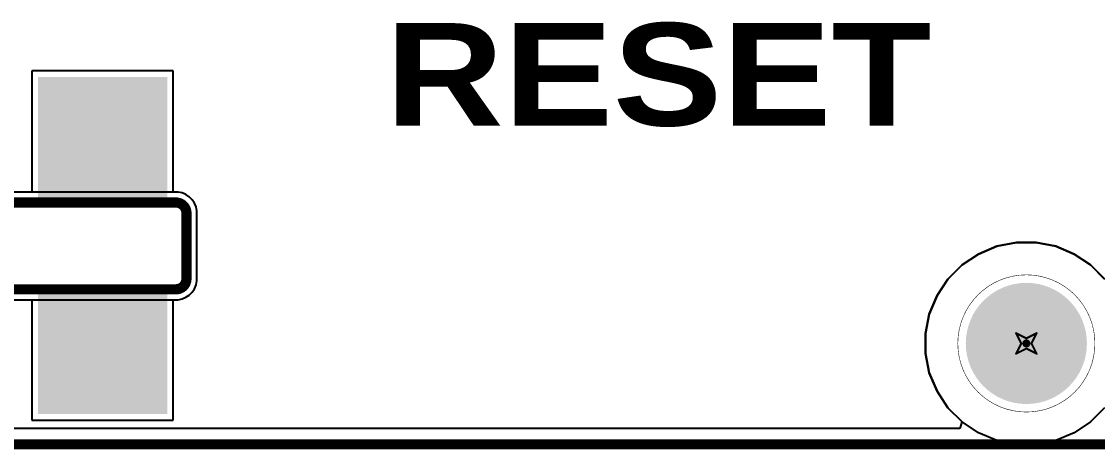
# Model space of a CAD drawing. Header units: inches. Extents: x 0 to 211, y 0 to 201.
# Drawn here: x 3.252 to 4.302, y -0.005 to 0.412 of the extents above; entities that cross this region are included whole.
import ezdxf

# ---------------------------------------------------------------- set-up
doc = ezdxf.new("R2010")
doc.units = ezdxf.units.IN
doc.header["$MEASUREMENT"] = 0
for name, color, linetype in [('Board Outline', 216, 'Continuous'), ('Bottom Layer', 5, 'Continuous'), ('Bottom Paste', 16, 'Continuous'), ('Bottom Solder', 6, 'Continuous'), ('Dimension', 6, 'Continuous'), ('Drill Drawing', 1, 'Continuous'), ('Layer 1', 16, 'Continuous'), ('Layer 2', 76, 'Continuous'), ('Multi-Layer', 9, 'Continuous'), ('Pad Holes', 156, 'Continuous'), ('Top Layer', 1, 'Continuous'), ('Top Overlay', 2, 'Continuous'), ('Top Paste', 8, 'Continuous'), ('Top Solder', 216, 'Continuous')]:
    doc.layers.add(name, color=color, linetype=linetype)
doc.styles.add('Arial Black_Bold', font='', dxfattribs={"height": 0.2})
doc.styles.get('Arial Black_Bold').set_extended_font_data('Arial Black', bold=True)

msp = doc.modelspace()

# ---------------------------------------------------------------- hatches: boundary and pattern name
at = {"layer": 'Bottom Layer'}
for points in [[(3.2717, 0.3543), (3.3898, 0.3543), (3.3898, 0.2362), (3.2717, 0.2362)], [(3.2717, 0.1516), (3.3898, 0.1516), (3.3898, 0.0335), (3.2717, 0.0335)]]:
    msp.add_hatch(color=5, dxfattribs=at).paths.add_polyline_path(points)
at = {"layer": 'Bottom Paste'}
for points in [[(3.2717, 0.3543), (3.3898, 0.3543), (3.3898, 0.2362), (3.2717, 0.2362)], [(3.2717, 0.1516), (3.3898, 0.1516), (3.3898, 0.0335), (3.2717, 0.0335)]]:
    msp.add_hatch(color=16, dxfattribs=at).paths.add_polyline_path(points)
at = {"layer": 'Bottom Solder'}
for points in [[(3.2677, 0.3583), (3.3938, 0.3583), (3.3938, 0.2322), (3.2677, 0.2322)], [(3.2677, 0.1556), (3.3938, 0.1556), (3.3938, 0.0295), (3.2677, 0.0295)]]:
    msp.add_hatch(color=6, dxfattribs=at).paths.add_polyline_path(points)
h = msp.add_hatch(color=6, dxfattribs=at)
edge = h.paths.add_edge_path()
edge.add_arc((4.2323, 0.0984), 0.004, 0, 360)
at = {"layer": 'Pad Holes'}
h = msp.add_hatch(color=7, dxfattribs=at)
edge = h.paths.add_edge_path()
edge.add_arc((4.2323, 0.0984), 0.0591, 0, 360)
at = {"layer": 'Top Layer'}
for points in [[(3.2717, 0.3543), (3.3898, 0.3543), (3.3898, 0.2362), (3.2717, 0.2362)], [(3.2717, 0.1516), (3.3898, 0.1516), (3.3898, 0.0335), (3.2717, 0.0335)]]:
    msp.add_hatch(color=1, dxfattribs=at).paths.add_polyline_path(points)
at = {"layer": 'Top Paste'}
for points in [[(3.2717, 0.3543), (3.3898, 0.3543), (3.3898, 0.2362), (3.2717, 0.2362)], [(3.2717, 0.1516), (3.3898, 0.1516), (3.3898, 0.0335), (3.2717, 0.0335)]]:
    msp.add_hatch(color=8, dxfattribs=at).paths.add_polyline_path(points)
at = {"layer": 'Top Solder'}
for points in [[(3.2677, 0.3583), (3.3938, 0.3583), (3.3938, 0.2322), (3.2677, 0.2322)], [(3.2677, 0.1556), (3.3938, 0.1556), (3.3938, 0.0295), (3.2677, 0.0295)]]:
    msp.add_hatch(color=216, dxfattribs=at).paths.add_polyline_path(points)
h = msp.add_hatch(color=216, dxfattribs=at)
edge = h.paths.add_edge_path()
edge.add_arc((4.2323, 0.0984), 0.004, 0, 360)

# ---------------------------------------------------------------- linework, layer by layer
at = {"layer": 'Board Outline'}
for points in [[(3.2279, 0.2358, 0.01, 0.01, 0), (3.4024, 0.2358, 0.01, 0.01, 0)], [(3.4024, 0.2358, 0.01, 0.01, -0.414214), (3.4126, 0.2256, 0.01, 0.01, 0)], [(3.4126, 0.1614, 0.01, 0.01, 0), (3.4126, 0.2256, 0.01, 0.01, 0)], [(3.4126, 0.1614, 0.01, 0.01, -0.414214), (3.4024, 0.1512, 0.01, 0.01, 0)], [(1.6291, 0.1512, 0.01, 0.01, 0), (3.4024, 0.1512, 0.01, 0.01, 0)], [(0, 0, 0.01, 0.01, 0), (4.3307, 0, 0.01, 0.01, 0)]]:
    msp.add_lwpolyline(points, format="xyseb", dxfattribs=at)
for points in [[(3.3999, 0.2358, 0.005, 0.005, 1), (3.4049, 0.2358, 0.005, 0.005, 1)], [(3.3999, 0.2358, 0.005, 0.005, 1), (3.4049, 0.2358, 0.005, 0.005, 1)], [(3.4101, 0.2256, 0.005, 0.005, 1), (3.4151, 0.2256, 0.005, 0.005, 1)], [(3.4101, 0.2256, 0.005, 0.005, 1), (3.4151, 0.2256, 0.005, 0.005, 1)], [(3.4101, 0.1614, 0.005, 0.005, 1), (3.4151, 0.1614, 0.005, 0.005, 1)], [(3.4101, 0.1614, 0.005, 0.005, 1), (3.4151, 0.1614, 0.005, 0.005, 1)], [(3.3999, 0.1512, 0.005, 0.005, 1), (3.4049, 0.1512, 0.005, 0.005, 1)], [(3.3999, 0.1512, 0.005, 0.005, 1), (3.4049, 0.1512, 0.005, 0.005, 1)]]:
    msp.add_lwpolyline(points, format="xyseb", close=True, dxfattribs=at)
at = {"layer": 'Bottom Layer'}
for p, q in [((3.3998, 0.3643), (3.2617, 0.3643)), ((3.2617, 0.3643), (3.2617, 0.246)), ((3.3998, 0.246), (3.3998, 0.3643)), ((3.2617, 0.246), (3.2291, 0.246)), ((3.4044, 0.246), (3.3998, 0.246)), ((3.4083, 0.2452), (3.4044, 0.246)), ((3.412, 0.2437), (3.4083, 0.2452)), ((3.4153, 0.2414), (3.412, 0.2437)), ((3.4182, 0.2386), (3.4153, 0.2414)), ((3.4204, 0.2353), (3.4182, 0.2386)), ((3.422, 0.2315), (3.4204, 0.2353)), ((3.4228, 0.2276), (3.422, 0.2315)), ((3.4228, 0.2256), (3.4228, 0.2276)), ((3.4228, 0.1594), (3.4228, 0.2256)), ((3.4228, 0.2256), (3.4228, 0.2256)), ((4.2036, 0.1931), (4.1857, 0.1856)), ((4.2226, 0.1969), (4.2036, 0.1931)), ((4.242, 0.1969), (4.2226, 0.1969)), ((4.261, 0.1931), (4.242, 0.1969)), ((4.2789, 0.1856), (4.261, 0.1931)), ((4.1857, 0.1856), (4.1695, 0.1749)), ((4.295, 0.1749), (4.2789, 0.1856)), ((4.1695, 0.1749), (4.1558, 0.1612)), ((4.3084, 0.1615), (4.295, 0.1749)), ((3.422, 0.1555), (3.4228, 0.1594)), ((4.1558, 0.1612), (4.1451, 0.145)), ((3.4153, 0.1456), (3.4182, 0.1484)), ((3.4182, 0.1484), (3.4204, 0.1517)), ((3.4204, 0.1517), (3.422, 0.1555)), ((1.7698, 0.141), (3.2617, 0.141)), ((3.2617, 0.141), (3.2617, 0.0235)), ((3.3998, 0.0235), (3.3998, 0.141)), ((3.3998, 0.141), (3.4024, 0.141)), ((3.4024, 0.141), (3.4024, 0.141)), ((3.4024, 0.141), (3.4044, 0.141)), ((3.4044, 0.141), (3.4083, 0.1418)), ((3.4083, 0.1418), (3.412, 0.1434)), ((3.412, 0.1434), (3.4153, 0.1456)), ((4.1451, 0.145), (4.1376, 0.1271)), ((4.1376, 0.1271), (4.1339, 0.1081)), ((4.1339, 0.1081), (4.1339, 0.0887)), ((4.1339, 0.0887), (4.1376, 0.0697)), ((4.1376, 0.0697), (4.1451, 0.0518)), ((4.1451, 0.0518), (4.1558, 0.0357)), ((4.1558, 0.0357), (4.1692, 0.0223)), ((3.2617, 0.0235), (3.3998, 0.0235)), ((4.1692, 0.0223), (4.1691, 0.0206)), ((4.1675, 0.0153), (0.1632, 0.0153)), ((4.1691, 0.0206), (4.1675, 0.0153))]:
    msp.add_line(p, q, dxfattribs=at)
at = {"layer": 'Dimension'}
for points in [[(4.2992, 0.0984, 0.0005, 0.0005, 1), (4.1654, 0.0984, 0.0005, 0.0005, 1)], [(4.1652, 0.0984, 0.00025, 0.00025, 1), (4.1655, 0.0984, 0.00025, 0.00025, 1)], [(4.2991, 0.0984, 0.00025, 0.00025, 1), (4.2993, 0.0984, 0.00025, 0.00025, 1)]]:
    msp.add_lwpolyline(points, format="xyseb", close=True, dxfattribs=at)
at = {"layer": 'Drill Drawing'}
for points in [[(4.2223, 0.1084, 0.002, 0.002, 0), (4.2323, 0.1034, 0.002, 0.002, 0)], [(4.2223, 0.1084, 0.002, 0.002, 0), (4.2273, 0.0984, 0.002, 0.002, 0)], [(4.2323, 0.1034, 0.002, 0.002, 0), (4.2423, 0.1084, 0.002, 0.002, 0)], [(4.2373, 0.0984, 0.002, 0.002, 0), (4.2423, 0.1084, 0.002, 0.002, 0)], [(4.2223, 0.0884, 0.002, 0.002, 0), (4.2273, 0.0984, 0.002, 0.002, 0)], [(4.2373, 0.0984, 0.002, 0.002, 0), (4.2423, 0.0884, 0.002, 0.002, 0)], [(4.2223, 0.0884, 0.002, 0.002, 0), (4.2323, 0.0934, 0.002, 0.002, 0)], [(4.2323, 0.0934, 0.002, 0.002, 0), (4.2423, 0.0884, 0.002, 0.002, 0)]]:
    msp.add_lwpolyline(points, format="xyseb", dxfattribs=at)
for points in [[(4.2218, 0.1084, 0.001, 0.001, 1), (4.2228, 0.1084, 0.001, 0.001, 1)], [(4.2218, 0.1084, 0.001, 0.001, 1), (4.2228, 0.1084, 0.001, 0.001, 1)], [(4.2418, 0.1084, 0.001, 0.001, 1), (4.2428, 0.1084, 0.001, 0.001, 1)], [(4.2418, 0.1084, 0.001, 0.001, 1), (4.2428, 0.1084, 0.001, 0.001, 1)], [(4.2268, 0.0984, 0.001, 0.001, 1), (4.2278, 0.0984, 0.001, 0.001, 1)], [(4.2268, 0.0984, 0.001, 0.001, 1), (4.2278, 0.0984, 0.001, 0.001, 1)], [(4.2318, 0.1034, 0.001, 0.001, 1), (4.2328, 0.1034, 0.001, 0.001, 1)], [(4.2318, 0.1034, 0.001, 0.001, 1), (4.2328, 0.1034, 0.001, 0.001, 1)], [(4.2368, 0.0984, 0.001, 0.001, 1), (4.2378, 0.0984, 0.001, 0.001, 1)], [(4.2368, 0.0984, 0.001, 0.001, 1), (4.2378, 0.0984, 0.001, 0.001, 1)], [(4.2218, 0.0884, 0.001, 0.001, 1), (4.2228, 0.0884, 0.001, 0.001, 1)], [(4.2218, 0.0884, 0.001, 0.001, 1), (4.2228, 0.0884, 0.001, 0.001, 1)], [(4.2318, 0.0934, 0.001, 0.001, 1), (4.2328, 0.0934, 0.001, 0.001, 1)], [(4.2318, 0.0934, 0.001, 0.001, 1), (4.2328, 0.0934, 0.001, 0.001, 1)], [(4.2418, 0.0884, 0.001, 0.001, 1), (4.2428, 0.0884, 0.001, 0.001, 1)], [(4.2418, 0.0884, 0.001, 0.001, 1), (4.2428, 0.0884, 0.001, 0.001, 1)]]:
    msp.add_lwpolyline(points, format="xyseb", close=True, dxfattribs=at)
at = {"layer": 'Layer 1'}
for p, q in [((3.4044, 0.246), (3.2291, 0.246)), ((3.4083, 0.2452), (3.4044, 0.246)), ((3.412, 0.2437), (3.4083, 0.2452)), ((3.4153, 0.2414), (3.412, 0.2437)), ((3.4182, 0.2386), (3.4153, 0.2414)), ((3.4204, 0.2353), (3.4182, 0.2386)), ((3.422, 0.2315), (3.4204, 0.2353)), ((3.4228, 0.2276), (3.422, 0.2315)), ((3.4228, 0.2256), (3.4228, 0.2276)), ((3.4228, 0.1594), (3.4228, 0.2256)), ((3.4228, 0.2256), (3.4228, 0.2256)), ((4.2036, 0.1931), (4.1857, 0.1856)), ((4.2226, 0.1969), (4.2036, 0.1931)), ((4.242, 0.1969), (4.2226, 0.1969)), ((4.261, 0.1931), (4.242, 0.1969)), ((4.2789, 0.1856), (4.261, 0.1931)), ((4.1857, 0.1856), (4.1695, 0.1749)), ((4.295, 0.1749), (4.2789, 0.1856)), ((4.1695, 0.1749), (4.1558, 0.1612)), ((4.3084, 0.1615), (4.295, 0.1749)), ((3.422, 0.1555), (3.4228, 0.1594)), ((4.1558, 0.1612), (4.1451, 0.145)), ((3.4153, 0.1456), (3.4182, 0.1484)), ((3.4182, 0.1484), (3.4204, 0.1517)), ((3.4204, 0.1517), (3.422, 0.1555)), ((1.6291, 0.141), (3.4024, 0.141)), ((3.4024, 0.141), (3.4024, 0.141)), ((3.4024, 0.141), (3.4044, 0.141)), ((3.4044, 0.141), (3.4083, 0.1418)), ((3.4083, 0.1418), (3.412, 0.1434)), ((3.412, 0.1434), (3.4153, 0.1456)), ((4.1451, 0.145), (4.1376, 0.1271)), ((4.1376, 0.1271), (4.1339, 0.1081)), ((4.1339, 0.1081), (4.1339, 0.0887)), ((4.1339, 0.0887), (4.1376, 0.0697)), ((4.1376, 0.0697), (4.1451, 0.0518)), ((4.1451, 0.0518), (4.1558, 0.0357)), ((4.1558, 0.0357), (4.1692, 0.0223)), ((4.1692, 0.0223), (4.1691, 0.0206)), ((4.1675, 0.0153), (0.1632, 0.0153)), ((4.1691, 0.0206), (4.1675, 0.0153))]:
    msp.add_line(p, q, dxfattribs=at)
at = {"layer": 'Layer 2'}
for p, q in [((3.4044, 0.246), (3.2291, 0.246)), ((3.4083, 0.2452), (3.4044, 0.246)), ((3.412, 0.2437), (3.4083, 0.2452)), ((3.4153, 0.2414), (3.412, 0.2437)), ((3.4182, 0.2386), (3.4153, 0.2414)), ((3.4204, 0.2353), (3.4182, 0.2386)), ((3.422, 0.2315), (3.4204, 0.2353)), ((3.4228, 0.2276), (3.422, 0.2315)), ((3.4228, 0.2256), (3.4228, 0.2276)), ((3.4228, 0.1594), (3.4228, 0.2256)), ((3.4228, 0.2256), (3.4228, 0.2256)), ((4.2036, 0.1931), (4.1857, 0.1856)), ((4.2226, 0.1969), (4.2036, 0.1931)), ((4.242, 0.1969), (4.2226, 0.1969)), ((4.261, 0.1931), (4.242, 0.1969)), ((4.2789, 0.1856), (4.261, 0.1931)), ((4.1857, 0.1856), (4.1695, 0.1749)), ((4.295, 0.1749), (4.2789, 0.1856)), ((4.1695, 0.1749), (4.1558, 0.1612)), ((4.304, 0.1659), (4.295, 0.1749)), ((3.422, 0.1555), (3.4228, 0.1594)), ((4.1558, 0.1612), (4.1451, 0.145)), ((3.4153, 0.1456), (3.4182, 0.1484)), ((3.4182, 0.1484), (3.4204, 0.1517)), ((3.4204, 0.1517), (3.422, 0.1555)), ((1.6291, 0.141), (3.4024, 0.141)), ((3.4024, 0.141), (3.4024, 0.141)), ((3.4024, 0.141), (3.4044, 0.141)), ((3.4044, 0.141), (3.4083, 0.1418)), ((3.4083, 0.1418), (3.412, 0.1434)), ((3.412, 0.1434), (3.4153, 0.1456)), ((4.1451, 0.145), (4.1376, 0.1271)), ((4.1376, 0.1271), (4.1339, 0.1081)), ((4.1339, 0.1081), (4.1339, 0.0887)), ((4.1339, 0.0887), (4.1376, 0.0697)), ((4.1376, 0.0697), (4.1451, 0.0518)), ((4.1451, 0.0518), (4.1558, 0.0357)), ((4.1558, 0.0357), (4.1692, 0.0223)), ((4.1692, 0.0223), (4.1691, 0.0206)), ((4.1675, 0.0153), (0.1632, 0.0153)), ((4.1691, 0.0206), (4.1675, 0.0153))]:
    msp.add_line(p, q, dxfattribs=at)
at = {"layer": 'Multi-Layer'}
for p, q in [((3.2279, 0.2358), (3.4024, 0.2358)), ((3.4024, 0.2358), (3.4044, 0.2358)), ((3.4044, 0.2358), (3.4081, 0.2342)), ((3.4081, 0.2342), (3.411, 0.2314)), ((3.411, 0.2314), (3.4126, 0.2276)), ((3.4126, 0.2276), (3.4126, 0.2256)), ((3.4126, 0.2256), (3.4126, 0.2256)), ((3.4126, 0.2256), (3.4126, 0.1614)), ((4.1857, 0.1856), (4.2036, 0.1931)), ((4.2036, 0.1931), (4.2226, 0.1969)), ((4.2226, 0.1969), (4.2323, 0.1969)), ((4.2323, 0.1969), (4.242, 0.1969)), ((4.242, 0.1969), (4.261, 0.1931)), ((4.261, 0.1931), (4.2789, 0.1856)), ((4.1695, 0.1749), (4.1857, 0.1856)), ((4.2789, 0.1856), (4.295, 0.1749)), ((4.1558, 0.1612), (4.1695, 0.1749)), ((4.295, 0.1749), (4.3087, 0.1612)), ((3.4126, 0.1594), (3.411, 0.1556)), ((3.4126, 0.1614), (3.4126, 0.1594)), ((4.1451, 0.145), (4.1558, 0.1612)), ((3.4024, 0.1512), (1.6291, 0.1512)), ((3.4044, 0.1512), (3.4024, 0.1512)), ((3.4024, 0.1512), (3.4024, 0.1512)), ((3.4081, 0.1528), (3.4044, 0.1512)), ((3.411, 0.1556), (3.4081, 0.1528)), ((4.1376, 0.1271), (4.1451, 0.145)), ((4.1339, 0.1081), (4.1376, 0.1271)), ((4.1339, 0.0984), (4.1339, 0.1081)), ((4.1339, 0.0887), (4.1339, 0.0984)), ((4.1376, 0.0697), (4.1339, 0.0887)), ((4.1451, 0.0518), (4.1376, 0.0697)), ((4.1558, 0.0357), (4.1451, 0.0518)), ((4.1695, 0.022), (4.1558, 0.0357)), ((4.3087, 0.0357), (4.295, 0.022)), ((4.1857, 0.0112), (4.1695, 0.022)), ((4.295, 0.022), (4.2789, 0.0112)), ((4.2036, 0.0038), (4.1857, 0.0112)), ((4.2789, 0.0112), (4.261, 0.0038)), ((4.2226, 0), (4.2036, 0.0038)), ((4.2323, 0), (4.2226, 0)), ((4.2323, 0), (4.2323, 0)), ((4.242, 0), (4.2323, 0)), ((4.261, 0.0038), (4.242, 0))]:
    msp.add_line(p, q, dxfattribs=at)
at = {"layer": 'Top Layer'}
for p, q in [((3.3998, 0.3643), (3.2617, 0.3643)), ((3.2617, 0.3643), (3.2617, 0.246)), ((3.3998, 0.246), (3.3998, 0.3643)), ((3.2617, 0.246), (3.2291, 0.246)), ((3.4044, 0.246), (3.3998, 0.246)), ((3.4083, 0.2452), (3.4044, 0.246)), ((3.412, 0.2437), (3.4083, 0.2452)), ((3.4153, 0.2414), (3.412, 0.2437)), ((3.4182, 0.2386), (3.4153, 0.2414)), ((3.4204, 0.2353), (3.4182, 0.2386)), ((3.422, 0.2315), (3.4204, 0.2353)), ((3.4228, 0.2276), (3.422, 0.2315)), ((3.4228, 0.2256), (3.4228, 0.2276)), ((3.4228, 0.1594), (3.4228, 0.2256)), ((3.4228, 0.2256), (3.4228, 0.2256)), ((4.2036, 0.1931), (4.1857, 0.1856)), ((4.2226, 0.1969), (4.2036, 0.1931)), ((4.242, 0.1969), (4.2226, 0.1969)), ((4.261, 0.1931), (4.242, 0.1969)), ((4.2789, 0.1856), (4.261, 0.1931)), ((4.1857, 0.1856), (4.1695, 0.1749)), ((4.295, 0.1749), (4.2789, 0.1856)), ((4.1695, 0.1749), (4.1558, 0.1612)), ((4.3084, 0.1615), (4.295, 0.1749)), ((3.422, 0.1555), (3.4228, 0.1594)), ((4.1558, 0.1612), (4.1451, 0.145)), ((3.4153, 0.1456), (3.4182, 0.1484)), ((3.4182, 0.1484), (3.4204, 0.1517)), ((3.4204, 0.1517), (3.422, 0.1555)), ((1.7698, 0.141), (3.2617, 0.141)), ((3.2617, 0.141), (3.2617, 0.0235)), ((3.3998, 0.0235), (3.3998, 0.141)), ((3.3998, 0.141), (3.4024, 0.141)), ((3.4024, 0.141), (3.4024, 0.141)), ((3.4024, 0.141), (3.4044, 0.141)), ((3.4044, 0.141), (3.4083, 0.1418)), ((3.4083, 0.1418), (3.412, 0.1434)), ((3.412, 0.1434), (3.4153, 0.1456)), ((4.1451, 0.145), (4.1376, 0.1271)), ((4.1376, 0.1271), (4.1339, 0.1081)), ((4.1339, 0.1081), (4.1339, 0.0887)), ((4.1339, 0.0887), (4.1376, 0.0697)), ((4.1376, 0.0697), (4.1451, 0.0518)), ((4.1451, 0.0518), (4.1558, 0.0357)), ((4.1558, 0.0357), (4.1692, 0.0223)), ((3.2617, 0.0235), (3.3998, 0.0235)), ((4.1692, 0.0223), (4.1691, 0.0206)), ((4.1675, 0.0153), (0.1632, 0.0153)), ((4.1691, 0.0206), (4.1675, 0.0153))]:
    msp.add_line(p, q, dxfattribs=at)

# ---------------------------------------------------------------- texts
at = {"layer": 'Top Overlay', "style": 'Arial Black_Bold'}
msp.add_text('RESET', height=0.1, rotation=360, dxfattribs=at).set_placement((3.6067, 0.3108))

doc.saveas('drawing.dxf')
